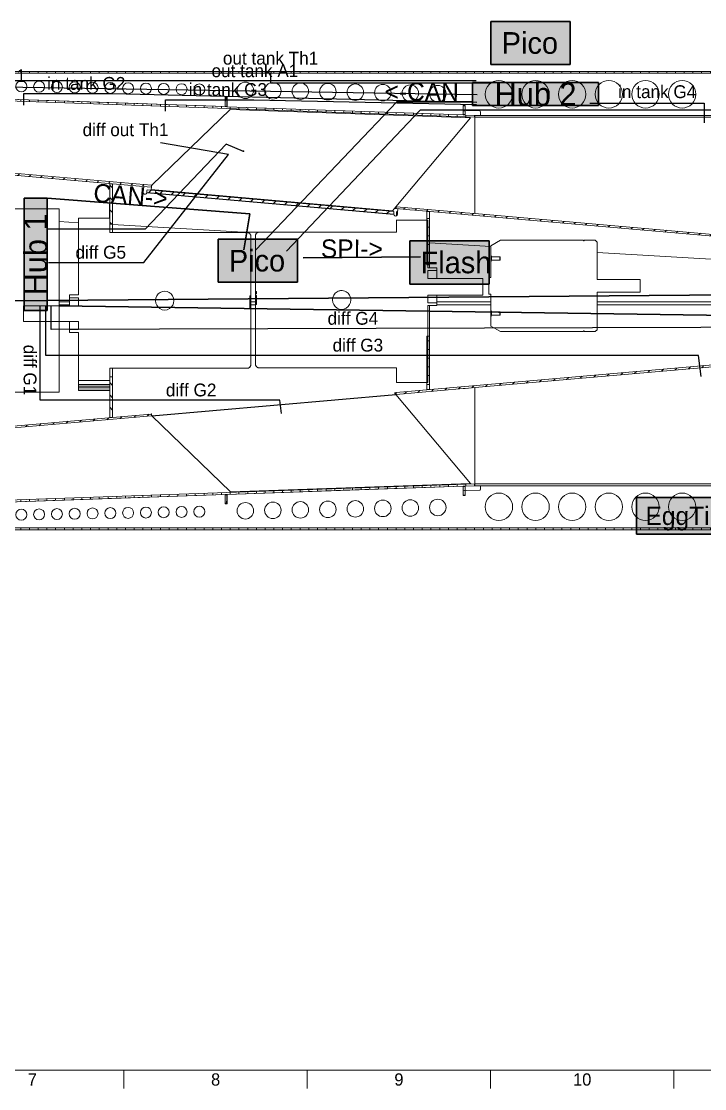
# Model space of a CAD drawing. Header units: millimetres. Extents: x 10 to 2348, y 8 to 1670.
# Drawn here: x 723 to 1096, y 8 to 590 of the extents above; entities that cross this region are included whole.
import ezdxf
from ezdxf.enums import TextEntityAlignment as Align

# ---------------------------------------------------------------- set-up
doc = ezdxf.new("R2010")
doc.units = ezdxf.units.MM
doc.layers.add('Border', color=7, linetype='Continuous')
doc.layers.add('Geometries', color=7, linetype='Continuous')
for name, color, linetype, lineweight in [('Computers', 94, 'Continuous', 30), ('Gauge pressure sensore line', 150, 'Continuous', 25), ('Hubs', 240, 'Continuous', 35), ('Miscellaneous sensors', 200, 'Continuous', 35), ('Thermistors', 40, 'Continuous', 25), ('wiring', 102, 'Continuous', 30)]:
    doc.layers.add(name, color=color, linetype=linetype, lineweight=lineweight)
doc.styles.add('Shapr80', font='txt', dxfattribs={"height": 3.3495})
pattern_1 = [(90, (1184.4795, 363.148), (-4.7625, 3e-16), [])]
pattern_2 = [(45, (1184.4795, 363.148), (-3.367596, 3.367596), [])]

msp = doc.modelspace()

# ---------------------------------------------------------------- hatches: boundary and pattern name
at = {"layer": 'Geometries', "linetype": 'Continuous', "lineweight": 15}
h = msp.add_hatch(dxfattribs=at)
h.set_pattern_fill('ANSI31', color=256, scale=1.5, angle=45, style=0)
h.set_pattern_definition(pattern_1)
h.paths.add_polyline_path([(1178.58, 312.43), (669.4, 312.43), (669.4, 313.43), (1178.58, 313.43)], flags=0)
h.paths.add_polyline_path([(1183.99, 312.43), (1179.4, 312.43), (1179.4, 313.43), (1183.99, 313.43)], flags=0)
h.paths.add_polyline_path([(663.99, 312.43), (663.99, 313.43), (668.58, 313.43), (668.58, 312.43)], flags=0)
h.paths.add_polyline_path([(663.99, 562.43), (1183.99, 562.43), (1183.99, 561.43), (663.99, 561.43)], flags=0)
h = msp.add_hatch(dxfattribs=at)
h.set_pattern_fill('ANSI31', color=256, scale=1.5, angle=45, style=0)
h.set_pattern_definition(pattern_1)
h.paths.add_polyline_path([(683.97, 326.43), (683.97, 327.43), (970.34, 337.43), (970.35, 337.43), (970.35, 336.43), (683.99, 326.43)], flags=0)
h.paths.add_polyline_path([(683.97, 547.43), (683.97, 548.43), (683.99, 548.43), (970.35, 538.43), (970.35, 537.43), (970.34, 537.43)], flags=0)
h = msp.add_hatch(dxfattribs=at)
h.set_pattern_fill('ANSI31', color=256, scale=1.5, angle=30, style=0)
h.set_pattern_definition([(75, (1184.4795, 363.148), (-4.60022, 1.232626), [])])
h.paths.add_polyline_path([(834.99, 548.13), (834.99, 543.33), (833.99, 543.33), (833.99, 548.13)], flags=0)
h.paths.add_polyline_path([(834.99, 331.53), (834.99, 326.73), (833.99, 326.73), (833.99, 331.53)], flags=0)
h = msp.add_hatch(dxfattribs=at)
h.set_pattern_fill('ANSI31', color=256, scale=1.5, angle=330, style=0)
h.set_pattern_definition([(15, (1184.4795, 363.148), (-1.232626, 4.60022), [])])
h.paths.add_polyline_path([(964.99, 543.63), (964.99, 538.83), (963.99, 538.83), (963.99, 543.63)], flags=0)
h.paths.add_polyline_path([(964.99, 336.03), (964.99, 331.23), (963.99, 331.23), (963.99, 336.03)], flags=0)
h = msp.add_hatch(dxfattribs=at)
h.set_pattern_fill('ANSI31', color=256, scale=1.5, style=0)
h.set_pattern_definition(pattern_2)
h.paths.add_polyline_path([(927.32, 387.23), (1149.66, 406.68), (1149.74, 405.68), (927.41, 386.23), (927.38, 386.48), (927.37, 386.6), (927.36, 386.73), (927.35, 386.85), (927.34, 386.98), (927.33, 387.1)], flags=0)
h.paths.add_polyline_path([(927.41, 488.63), (1149.74, 469.18), (1149.66, 468.19), (927.32, 487.64), (927.33, 487.76), (927.34, 487.89), (927.35, 488.01), (927.36, 488.14), (927.37, 488.26), (927.38, 488.39)], flags=0)
h.paths.add_polyline_path([(684.01, 364.94), (683.93, 365.93), (793.77, 375.54), (793.78, 375.42), (793.79, 375.29), (793.8, 375.17), (793.81, 375.04), (793.83, 374.92), (793.84, 374.8), (793.86, 374.55)], flags=0)
h.paths.add_polyline_path([(683.93, 508.93), (684.01, 509.93), (793.86, 500.32), (793.84, 500.07), (793.83, 499.94), (793.81, 499.82), (793.8, 499.7), (793.79, 499.57), (793.78, 499.45), (793.77, 499.32), (753.18, 502.87)], flags=0)
h = msp.add_hatch(dxfattribs=at)
h.set_pattern_fill('ANSI31', color=256, scale=1.5, angle=90, style=0)
h.set_pattern_definition([(135, (1184.4795, 363.148), (-3.367596, -3.367596), [])])
h.paths.add_polyline_path([(771.07, 373.69), (771.07, 395.74), (772.57, 395.74), (772.57, 373.69)], flags=0)
h.paths.add_polyline_path([(771.07, 479.13), (771.07, 501.18), (772.57, 501.18), (772.57, 479.13)], flags=0)
h = msp.add_hatch(dxfattribs=at)
h.set_pattern_fill('ANSI31', color=256, scale=1.5, style=0)
h.set_pattern_definition(pattern_2)
h.paths.add_polyline_path([(791.45, 497.82), (926.17, 486.03), (926.04, 484.54), (791.32, 496.32)], flags=0)
h = msp.add_hatch(dxfattribs=at)
h.set_pattern_fill('ANSI31', color=256, scale=1.5, angle=315, style=0)
h.set_pattern_definition([(0, (1184.4795, 363.148), (0, 4.7625), [])])
h.paths.add_polyline_path([(944.07, 388.84), (944.07, 418), (945.57, 418), (945.57, 388.84)], flags=0)
h.paths.add_polyline_path([(944.07, 456.86), (944.07, 486.03), (945.57, 486.03), (945.57, 456.86)], flags=0)
h = msp.add_hatch(dxfattribs=at)
h.set_pattern_fill('ANSI31', color=256, scale=0.75, angle=315, style=0)
h.set_pattern_definition([(0, (602.3094, 182.7995), (0, 2.38125), [])])
h.paths.add_polyline_path([(667.14, 164.44), (667.14, 164.94), (967.14, 164.94), (967.14, 164.44)], flags=0)
h.paths.add_polyline_path([(667.14, 274.94), (667.14, 275.44), (967.14, 275.44), (967.14, 274.94)], flags=0)
h = msp.add_hatch(dxfattribs=at)
h.set_pattern_fill('ANSI31', color=256, scale=0.75, angle=45, style=0)
h.set_pattern_definition([(90, (602.3094, 182.7995), (-2.38125, 1e-16), [])])
h.paths.add_polyline_path([(846.54, 160.79), (846.54, 164.34), (847.04, 164.34), (847.04, 160.79)], flags=0)
h.paths.add_polyline_path([(847.04, 279.09), (847.04, 275.54), (846.54, 275.54), (846.54, 279.09)], flags=0)

# ---------------------------------------------------------------- linework, layer by layer
at = {"layer": 'Border', "linetype": 'Continuous', "lineweight": 15}
for p, q in [((19.86, 17.55), (2337.86, 17.55)), ((778.86, 17.55), (778.86, 7.55)), ((878.86, 17.55), (878.86, 7.55)), ((978.86, 17.55), (978.86, 7.55)), ((1078.86, 17.55), (1078.86, 7.55))]:
    msp.add_line(p, q, dxfattribs=at)
at = {"layer": 'Gauge pressure sensore line'}
msp.add_line((373.71, 437.49), (737.23, 437.49), dxfattribs=at)
for points in [[(970.91, 557.23), (645.76, 557.23), (645.76, 564.77)], [(669.61, 548.18), (669.61, 554.5), (678.41, 554.53), (971.5, 549.77)], [(724.24, 543.99), (724.24, 550.32), (772.5, 550.32), (971.36, 545.62)], [(801.52, 540.67), (801.52, 546.99), (849.77, 546.99), (971.12, 544.42)], [(1033.1, 545.15), (1095.42, 545.15), (1095.42, 534.39)], [(737.69, 458.16), (789.61, 458.16), (835.84, 517.1), (798.7, 523.53)], [(864.82, 375.88), (863.83, 383.05), (733.15, 383.05), (733.15, 434.64)], [(1093.8, 396), (1092.27, 407.52), (736.21, 407.52), (736.21, 434.64)], [(1270.95, 400.81), (1270.95, 423.29), (739.22, 421.63), (739.17, 434.36)]]:
    msp.add_lwpolyline(points, dxfattribs=at)
at = {"layer": 'Geometries', "linetype": 'Continuous', "lineweight": 13}
for p, q in [((1183.99, 562.43), (663.99, 562.43)), ((675.99, 561.43), (1171.99, 561.43)), ((1171.99, 561.43), (675.99, 561.43)), ((970.34, 537.43), (683.97, 547.43)), ((685.99, 548.36), (759.99, 545.78)), ((833.99, 543.19), (685.99, 548.36)), ((833.99, 548.29), (833.99, 548.13)), ((834.99, 548.29), (833.99, 548.29)), ((833.99, 548.13), (833.99, 543.33)), ((833.99, 543.33), (833.99, 548.13)), ((834.99, 548.13), (833.99, 548.13)), ((835.09, 548.29), (834.99, 548.29)), ((834.99, 548.29), (834.99, 548.13)), ((834.99, 548.13), (834.99, 548.13)), ((834.99, 543.33), (834.99, 548.13)), ((835.09, 543.16), (835.09, 548.29)), ((759.99, 545.78), (833.99, 543.19)), ((793.97, 500.31), (836.82, 541.69)), ((834.99, 543.33), (833.99, 543.33)), ((833.99, 543.33), (833.99, 543.19)), ((834.99, 543.16), (833.99, 543.19)), ((834.99, 543.16), (834.99, 543.33)), ((834.99, 543.16), (899.54, 540.9)), ((963.99, 538.65), (835.09, 543.16)), ((967.87, 537.11), (836.82, 541.69)), ((963.99, 543.75), (963.99, 543.63)), ((964.99, 543.75), (963.99, 543.75)), ((963.99, 543.63), (963.99, 538.83)), ((964.99, 543.63), (963.99, 543.63)), ((963.99, 538.83), (963.99, 543.63)), ((965.09, 543.75), (964.99, 543.75)), ((964.99, 543.75), (964.99, 543.63)), ((964.99, 543.63), (964.99, 543.63)), ((964.99, 538.83), (964.99, 543.63)), ((965.09, 541.61), (965.09, 543.75)), ((899.54, 540.9), (963.99, 538.65)), ((967.87, 537.11), (927.2, 488.64)), ((963.99, 538.83), (963.99, 538.65)), ((964.99, 538.83), (963.99, 538.83)), ((964.99, 538.62), (963.99, 538.65)), ((964.99, 538.62), (964.99, 538.83)), ((970.35, 538.43), (964.99, 538.62)), ((972.86, 540.94), (965.58, 541.11)), ((970.34, 537.43), (970.34, 484.88)), ((970.35, 537.43), (970.34, 537.43)), ((970.35, 538.43), (970.35, 537.43)), ((970.35, 538.43), (973.35, 538.43)), ((970.35, 538.43), (970.35, 537.43)), ((970.35, 537.43), (970.35, 484.88)), ((1203.99, 537.43), (970.35, 537.43)), ((970.35, 484.88), (970.35, 537.43)), ((973.35, 538.43), (973.35, 540.44)), ((973.35, 538.43), (1171.99, 538.43)), ((1171.99, 538.43), (973.35, 538.43)), ((684.01, 509.93), (793.86, 500.32)), ((706.76, 506.93), (772.57, 501.18)), ((771.07, 501.18), (771.07, 490)), ((772.57, 501.18), (771.07, 501.18)), ((772.57, 501.18), (772.57, 501.18)), ((772.57, 501.18), (772.57, 501.18)), ((793.77, 499.32), (772.57, 501.18)), ((772.57, 501.18), (772.57, 490)), ((772.57, 501.18), (772.57, 501.18)), ((789.33, 496.5), (789.61, 499.68)), ((926.03, 484.44), (791.31, 496.22)), ((791.32, 496.32), (791.41, 497.37)), ((926.04, 484.54), (791.32, 496.32)), ((791.41, 497.37), (791.45, 497.82)), ((926.17, 486.03), (791.45, 497.82)), ((793.77, 499.32), (793.86, 500.32)), ((793.77, 499.32), (793.86, 500.31)), ((793.77, 499.32), (793.77, 499.32)), ((793.77, 499.32), (793.88, 499.31)), ((793.77, 497.96), (793.88, 499.31)), ((793.77, 497.96), (925.36, 486.45)), ((793.86, 500.32), (793.86, 500.31)), ((793.86, 500.31), (793.97, 500.3)), ((793.88, 499.31), (793.97, 500.3)), ((793.97, 500.3), (793.97, 500.31)), ((770.97, 490), (770.97, 482.43)), ((771.07, 490), (770.97, 490)), ((771.07, 490), (771.07, 482.43)), ((772.57, 490), (772.57, 479.13)), ((743.49, 487.43), (585.13, 487.43)), ((743.49, 480.5), (743.49, 487.43)), ((926.42, 487.71), (925.36, 486.45)), ((926.04, 484.54), (926.17, 486.03)), ((927.2, 488.64), (926.42, 487.71)), ((927.26, 487.64), (926.42, 487.71)), ((927.2, 488.64), (927.35, 488.63)), ((927.35, 488.63), (927.26, 487.64)), ((927.26, 487.64), (927.32, 487.63)), ((927.32, 487.64), (927.4, 488.63)), ((927.32, 487.64), (934.8, 486.98)), ((927.32, 487.64), (927.32, 487.63)), ((927.4, 488.63), (927.35, 488.63)), ((927.4, 488.63), (927.41, 488.63)), ((927.41, 488.63), (963.99, 485.43)), ((927.59, 486.08), (927.59, 485.4)), ((928.12, 485.4), (927.59, 485.4)), ((927.59, 485.4), (927.59, 484.46)), ((928.04, 484.46), (927.59, 484.46)), ((927.59, 484.46), (927.59, 483.62)), ((928.04, 484.46), (928.03, 484.36)), ((928.12, 485.4), (928.04, 484.46)), ((928.31, 487.55), (928.12, 485.4)), ((934.8, 486.98), (937.52, 486.75)), ((1149.66, 468.19), (937.52, 486.75)), ((945.57, 486.03), (944.07, 486.03)), ((944.07, 486.03), (944.07, 481.25)), ((945.57, 486.03), (945.57, 477.45)), ((963.99, 485.43), (964.99, 485.35)), ((964.99, 485.35), (970.34, 484.88)), ((970.35, 484.88), (970.34, 484.88)), ((1149.74, 469.18), (970.35, 484.88)), ((754.09, 479.89), (743.49, 480.5)), ((743.49, 436.68), (743.49, 480.5)), ((754.09, 482.43), (754.09, 479.89)), ((754.09, 482.43), (770.97, 482.43)), ((754.09, 479.89), (754.09, 440.49)), ((770.97, 482.43), (771.07, 482.43)), ((771.07, 482.43), (771.09, 482.43)), ((771.07, 482.43), (771.07, 479.13)), ((772.57, 479.13), (771.07, 479.13)), ((771.09, 482.43), (771.09, 479.13)), ((771.09, 479.13), (771.09, 474.48)), ((772.57, 479.13), (772.57, 479.12)), ((772.57, 478.83), (772.57, 479.12)), ((843.97, 474.72), (772.57, 478.83)), ((772.57, 478.83), (772.57, 474.48)), ((927.59, 481.44), (927.59, 481.25)), ((927.59, 474.74), (927.59, 481.25)), ((927.59, 481.25), (944.59, 481.25)), ((944.07, 481.25), (944.07, 456.86)), ((944.59, 456.86), (944.59, 481.25)), ((945.57, 477.45), (945.57, 456.86)), ((772.57, 474.48), (771.09, 474.48)), ((846.09, 474.48), (772.57, 474.48)), ((852.13, 474.72), (843.97, 474.72)), ((848.09, 447.43), (848.09, 472.47)), ((850.59, 472.74), (850.59, 472.77)), ((850.59, 472.74), (850.59, 451.33)), ((852.13, 474.72), (852.13, 474.72)), ((852.59, 474.77), (852.59, 474.74)), ((927.59, 474.74), (852.59, 474.74)), ((978.99, 466.94), (945.57, 468.86)), ((984.19, 470.35), (978.99, 467.34)), ((978.99, 466.94), (978.99, 467.34)), ((978.99, 462.1), (978.99, 466.94)), ((1029.59, 470.35), (984.19, 470.35)), ((1029.59, 470.35), (1029.59, 469.95)), ((1029.99, 469.95), (1029.59, 469.95)), ((1035.99, 470.35), (1029.99, 470.35)), ((1029.99, 469.95), (1029.99, 470.35)), ((1036.99, 469.34), (1035.99, 470.35)), ((1036.99, 469.34), (1036.99, 463.6)), ((978.99, 458.76), (978.99, 462.1)), ((979.39, 461.34), (979.39, 459.52)), ((979.39, 461.34), (983.99, 461.34)), ((983.99, 459.52), (983.99, 461.34)), ((1139.74, 457.68), (1036.99, 463.6)), ((1036.99, 463.6), (1036.99, 448.86)), ((945.57, 456.86), (944.07, 456.86)), ((944.59, 455.28), (944.59, 456.86)), ((945.57, 455.28), (944.59, 455.28)), ((945.57, 456.86), (945.57, 455.28)), ((949.59, 455.28), (945.57, 455.28)), ((949.59, 453.75), (949.59, 455.28)), ((978.99, 449.99), (978.99, 458.76)), ((979.39, 459.52), (983.99, 459.52)), ((850.59, 451.33), (850.59, 447.43)), ((949.59, 453.75), (944.59, 453.75)), ((944.59, 449.54), (944.59, 453.75)), ((949.59, 449.54), (944.59, 449.54)), ((949.59, 453.75), (949.59, 449.54)), ((963.99, 449.54), (949.59, 449.54)), ((970.34, 449.54), (963.99, 449.54)), ((974.59, 449.54), (970.34, 449.54)), ((974.59, 440.43), (974.59, 449.54)), ((978.99, 449.99), (977.99, 449.99)), ((977.99, 440.88), (977.99, 449.99)), ((1036.99, 448.86), (1060.49, 448.86)), ((1060.49, 448.86), (1060.49, 442)), ((848.09, 447.43), (850.59, 447.43)), ((848.09, 439.94), (848.09, 447.43)), ((850.59, 447.43), (850.59, 442.37)), ((749.09, 436.68), (743.49, 436.68)), ((743.49, 435.18), (743.49, 436.68)), ((749.09, 440.49), (749.09, 438.94)), ((749.09, 440.49), (754.09, 440.49)), ((749.09, 436.68), (749.09, 438.94)), ((754.09, 438.94), (749.09, 438.94)), ((749.09, 435.18), (749.09, 436.68)), ((754.09, 438.94), (754.09, 434.64)), ((848.09, 439.94), (847.59, 439.94)), ((847.59, 439.94), (847.59, 438.31)), ((848.09, 439.66), (847.59, 439.66)), ((847.59, 438.31), (847.59, 438.2)), ((847.59, 438.2), (847.59, 433.13)), ((848.09, 439.66), (848.09, 439.94)), ((848.09, 436.78), (848.09, 439.66)), ((848.09, 436.68), (848.09, 436.78)), ((850.59, 436.78), (848.09, 436.78)), ((850.59, 436.68), (848.09, 436.68)), ((848.09, 436.07), (848.09, 436.68)), ((850.59, 442.37), (850.59, 441.11)), ((851.09, 442.37), (850.59, 442.37)), ((850.59, 441.11), (851.09, 441.11)), ((850.59, 441.11), (850.59, 440.11)), ((851.09, 440.11), (850.59, 440.11)), ((850.59, 440.11), (850.59, 439.2)), ((850.59, 439.2), (850.59, 436.78)), ((850.59, 439.2), (851.09, 439.2)), ((850.59, 436.78), (850.59, 436.68)), ((850.59, 436.68), (850.59, 435.62)), ((851.09, 441.11), (851.09, 442.37)), ((851.09, 436.93), (851.09, 440.11)), ((851.09, 436.78), (851.09, 436.93)), ((851.09, 435.22), (851.09, 436.78)), ((944.59, 440.43), (949.59, 440.43)), ((944.59, 436.22), (944.59, 440.43)), ((949.59, 440.43), (949.59, 436.68)), ((949.59, 440.43), (963.99, 440.43)), ((949.59, 436.68), (949.59, 436.22)), ((978.99, 436.68), (949.59, 436.68)), ((964.99, 440.43), (963.99, 440.43)), ((964.99, 440.43), (970.34, 440.43)), ((970.35, 440.43), (970.34, 440.43)), ((970.35, 440.43), (974.59, 440.43)), ((977.99, 440.88), (978.99, 440.88)), ((978.99, 436.68), (978.99, 440.88)), ((978.99, 435.18), (978.99, 436.68)), ((1036.99, 442), (1036.99, 436.68)), ((1036.99, 442), (1060.49, 442)), ((1036.99, 436.68), (1036.99, 435.18)), ((1139.74, 436.68), (1036.99, 436.68)), ((743.49, 434.64), (724.09, 434.64)), ((724.09, 434.64), (724.09, 425.94)), ((749.09, 435.18), (743.49, 435.18)), ((743.49, 434.64), (743.49, 435.18)), ((743.49, 425.94), (743.49, 434.64)), ((743.49, 434.64), (749.09, 434.64)), ((749.09, 434.64), (749.09, 435.18)), ((749.09, 434.64), (754.09, 434.64)), ((848.09, 436.07), (847.59, 436.07)), ((847.59, 433.13), (848.09, 433.13)), ((848.09, 435.18), (848.09, 436.07)), ((848.09, 433.13), (848.09, 435.18)), ((850.59, 435.18), (848.09, 435.18)), ((848.09, 426.92), (848.09, 433.13)), ((850.59, 435.62), (851.09, 435.62)), ((850.59, 435.62), (850.59, 435.22)), ((850.59, 435.22), (850.59, 433.2)), ((850.59, 435.22), (851.09, 435.22)), ((850.59, 433.2), (850.59, 402.76)), ((944.59, 436.22), (949.59, 436.22)), ((944.59, 418), (944.59, 434.69)), ((945.57, 434.69), (944.59, 434.69)), ((945.57, 434.69), (945.57, 418)), ((949.59, 434.69), (945.57, 434.69)), ((949.59, 435.18), (949.59, 436.22)), ((949.59, 434.69), (949.59, 435.18)), ((978.99, 435.18), (949.59, 435.18)), ((978.99, 432.1), (978.99, 435.18)), ((978.99, 428.76), (978.99, 432.1)), ((979.39, 431.34), (983.99, 431.34)), ((979.39, 431.34), (979.39, 429.52)), ((983.99, 429.52), (983.99, 431.34)), ((1139.74, 435.18), (1036.99, 435.18)), ((1036.99, 435.18), (1036.99, 421.52)), ((724.09, 425.94), (743.49, 425.94)), ((743.49, 425.94), (749.09, 425.94)), ((743.49, 387.43), (743.49, 425.94)), ((749.09, 421.63), (749.09, 425.94)), ((749.09, 425.94), (754.09, 425.94)), ((754.09, 425.94), (754.09, 421.63)), ((848.09, 423.94), (848.09, 426.92)), ((978.99, 423.53), (978.99, 428.76)), ((979.39, 429.52), (983.99, 429.52)), ((749.09, 421.63), (749.09, 420.08)), ((749.09, 421.63), (754.09, 421.63)), ((749.09, 420.08), (754.09, 420.08)), ((754.09, 420.08), (754.09, 393.91)), ((848.09, 402.51), (848.09, 423.94)), ((978.99, 423.53), (984.19, 420.52)), ((984.19, 420.52), (1029.59, 420.52)), ((1029.59, 420.92), (1029.59, 420.52)), ((1029.59, 420.92), (1029.99, 420.92)), ((1029.99, 420.52), (1029.99, 420.92)), ((1029.99, 420.52), (1035.99, 420.52)), ((1035.99, 420.52), (1036.99, 421.52)), ((944.07, 418), (944.07, 392.74)), ((944.07, 418), (945.57, 418)), ((944.59, 392.74), (944.59, 418)), ((945.57, 418), (945.57, 388.84)), ((848.09, 402.4), (848.09, 402.51)), ((848.09, 402.51), (848.09, 402.5)), ((927.32, 387.23), (1149.66, 406.68)), ((970.35, 389.99), (1149.74, 405.68)), ((771.09, 400.51), (846.09, 400.51)), ((771.09, 400.51), (771.09, 395.74)), ((771.09, 400.5), (772.57, 400.5)), ((772.57, 400.5), (772.57, 395.74)), ((772.57, 400.5), (846.09, 400.5)), ((846.09, 400.5), (846.09, 400.51)), ((852.59, 400.75), (927.59, 400.75)), ((927.59, 392.74), (927.59, 400.75)), ((754.09, 391.72), (754.09, 393.91)), ((771.09, 393.91), (754.09, 393.91)), ((754.09, 390.81), (754.09, 391.72)), ((754.09, 391.72), (771.07, 391.72)), ((754.09, 389.87), (754.09, 390.81)), ((754.09, 390.81), (771.07, 390.81)), ((771.07, 395.74), (772.57, 395.74)), ((771.07, 395.74), (771.07, 393.91)), ((771.07, 393.91), (771.07, 391.72)), ((771.07, 391.72), (771.07, 390.81)), ((771.07, 390.81), (771.07, 389.87)), ((771.09, 395.74), (771.09, 393.91)), ((772.57, 395.74), (772.57, 373.69)), ((944.07, 392.74), (927.59, 392.74)), ((944.59, 392.74), (944.07, 392.74)), ((944.07, 392.74), (944.07, 388.84)), ((683.93, 387.43), (743.49, 387.43)), ((754.09, 389.87), (771.07, 389.87)), ((754.09, 388.53), (754.09, 389.87)), ((754.09, 388.29), (754.09, 388.53)), ((754.09, 388.53), (771.07, 388.53)), ((754.09, 388.29), (771.07, 388.29)), ((771.07, 389.87), (771.07, 388.53)), ((771.07, 388.53), (771.07, 388.29)), ((771.07, 388.29), (771.07, 373.69)), ((927.26, 387.23), (926.42, 387.15)), ((926.42, 387.15), (927.2, 386.22)), ((927.35, 386.23), (927.2, 386.22)), ((927.2, 386.22), (967.93, 337.68)), ((927.26, 387.23), (927.35, 386.23)), ((927.26, 387.23), (927.32, 387.23)), ((927.4, 386.24), (927.32, 387.23)), ((927.32, 387.23), (927.32, 387.23)), ((927.4, 386.24), (927.35, 386.23)), ((927.41, 386.23), (927.4, 386.24)), ((963.99, 389.43), (927.41, 386.23)), ((944.07, 388.84), (945.57, 388.84)), ((964.99, 389.52), (963.99, 389.43)), ((970.34, 389.99), (964.99, 389.52)), ((970.34, 389.99), (970.34, 337.43)), ((970.34, 389.99), (970.35, 389.99)), ((970.35, 389.99), (970.35, 337.43)), ((970.35, 337.43), (970.35, 389.99)), ((683.93, 365.93), (772.57, 373.69)), ((684.01, 364.94), (793.86, 374.55)), ((771.07, 373.69), (772.57, 373.69)), ((793.77, 375.54), (772.57, 373.69)), ((772.57, 373.69), (772.57, 373.69)), ((772.57, 373.69), (772.57, 373.69)), ((772.57, 373.69), (772.57, 373.69)), ((793.77, 375.55), (793.88, 375.56)), ((793.77, 375.55), (793.77, 375.54)), ((793.86, 374.55), (793.77, 375.55)), ((793.86, 374.55), (793.77, 375.54)), ((793.97, 374.56), (793.86, 374.55)), ((793.86, 374.55), (793.86, 374.55)), ((793.97, 374.56), (793.88, 375.56)), ((836.89, 333.11), (793.97, 374.56)), ((793.97, 374.56), (793.97, 374.56)), ((836.89, 333.11), (967.93, 337.68)), ((967.93, 337.68), (968.07, 337.51)), ((683.97, 327.43), (970.34, 337.43)), ((834.99, 331.71), (899.54, 333.96)), ((835.09, 331.71), (963.99, 336.21)), ((837.07, 332.94), (836.89, 333.11)), ((841.56, 333.09), (837.07, 332.94)), ((844.44, 333.19), (841.56, 333.09)), ((857.54, 333.65), (844.44, 333.19)), ((860.43, 333.75), (857.54, 333.65)), ((873.52, 334.21), (860.43, 333.75)), ((876.43, 334.31), (873.52, 334.21)), ((889.51, 334.77), (876.43, 334.31)), ((892.43, 334.87), (889.51, 334.77)), ((905.49, 335.33), (892.43, 334.87)), ((899.54, 333.96), (963.99, 336.21)), ((908.42, 335.43), (905.49, 335.33)), ((921.48, 335.89), (908.42, 335.43)), ((924.42, 335.99), (921.48, 335.89)), ((937.46, 336.44), (924.42, 335.99)), ((940.41, 336.55), (937.46, 336.44)), ((953.45, 337), (940.41, 336.55)), ((956.41, 337.11), (953.45, 337)), ((968.07, 337.51), (956.41, 337.11)), ((963.99, 336.21), (964.99, 336.24)), ((963.99, 336.21), (963.99, 336.03)), ((963.99, 336.03), (964.99, 336.03)), ((963.99, 336.03), (963.99, 331.23)), ((963.99, 331.23), (963.99, 336.03)), ((964.99, 336.24), (970.35, 336.43)), ((964.99, 336.03), (964.99, 336.24)), ((964.99, 331.23), (964.99, 336.03)), ((965.09, 331.11), (965.09, 333.26)), ((965.58, 333.76), (972.86, 333.92)), ((970.34, 337.43), (970.35, 337.43)), ((970.35, 337.43), (970.35, 336.43)), ((970.35, 337.43), (970.35, 336.43)), ((970.35, 337.43), (1203.99, 337.43)), ((970.35, 336.43), (973.35, 336.43)), ((973.35, 334.42), (973.35, 336.43)), ((973.35, 336.43), (1171.99, 336.43)), ((973.35, 336.43), (1171.99, 336.43)), ((685.99, 326.5), (833.99, 331.67)), ((685.99, 326.5), (759.99, 329.09)), ((759.99, 329.09), (833.99, 331.67)), ((833.99, 331.67), (834.99, 331.71)), ((833.99, 331.67), (833.99, 331.53)), ((833.99, 326.73), (833.99, 331.53)), ((833.99, 331.53), (833.99, 326.73)), ((833.99, 331.53), (834.99, 331.53)), ((833.99, 326.73), (834.99, 326.73)), ((833.99, 326.73), (833.99, 326.57)), ((833.99, 326.57), (834.99, 326.57)), ((834.99, 331.53), (834.99, 331.71)), ((834.99, 326.73), (834.99, 331.53)), ((834.99, 326.73), (834.99, 326.57)), ((834.99, 326.73), (834.99, 326.73)), ((834.99, 326.57), (835.09, 326.57)), ((835.09, 326.57), (835.09, 331.71)), ((963.99, 331.23), (963.99, 331.11)), ((963.99, 331.23), (964.99, 331.23)), ((963.99, 331.11), (964.99, 331.11)), ((964.99, 331.23), (964.99, 331.11)), ((964.99, 331.23), (964.99, 331.23)), ((964.99, 331.11), (965.09, 331.11)), ((669.4, 312.43), (1178.58, 312.43)), ((1171.99, 313.43), (675.99, 313.43)), ((1171.99, 313.43), (675.99, 313.43))]:
    msp.add_line(p, q, dxfattribs=at)
at = {"layer": 'Geometries'}
msp.add_line((793.97, 374.56), (927.2, 386.22), dxfattribs=at)
at = {"layer": 'Geometries', "linetype": 'Continuous', "lineweight": 13, "flags": 128}
for points in [[(791.41, 497.37), (791.41, 497.29), (791.4, 497.18), (791.39, 497.07), (791.38, 496.95), (791.36, 496.83), (791.35, 496.71), (791.34, 496.57), (791.33, 496.49), (791.32, 496.4), (791.32, 496.31), (791.31, 496.22)], [(791.32, 496.31), (791.32, 496.3), (791.32, 496.28), (791.31, 496.25), (791.31, 496.22)], [(791.32, 496.32), (791.32, 496.32), (791.32, 496.31)], [(926.13, 485.58), (926.12, 485.5), (926.11, 485.4), (926.1, 485.28), (926.09, 485.17), (926.08, 485.05), (926.07, 484.92), (926.06, 484.79), (926.05, 484.7), (926.05, 484.62), (926.04, 484.53), (926.03, 484.44)], [(926.04, 484.54), (926.03, 484.53), (926.03, 484.53)], [(926.03, 484.53), (926.03, 484.52), (926.03, 484.49), (926.03, 484.46), (926.03, 484.44)], [(848.09, 472.47), (848.09, 472.61), (848.07, 472.74), (848.05, 472.88), (848.02, 473.01), (847.99, 473.12), (847.95, 473.22), (847.9, 473.33), (847.85, 473.43), (847.79, 473.53), (847.73, 473.63), (847.66, 473.72), (847.59, 473.8), (847.52, 473.89), (847.43, 473.97), (847.34, 474.04), (847.25, 474.11), (847.16, 474.17), (847.07, 474.23), (846.97, 474.28), (846.86, 474.33), (846.76, 474.37), (846.65, 474.41), (846.55, 474.43), (846.44, 474.45), (846.34, 474.47), (846.24, 474.48), (846.09, 474.48)], [(852.25, 474.72), (852.21, 474.71), (852.1, 474.68), (851.99, 474.65), (851.88, 474.62), (851.78, 474.57), (851.69, 474.53), (851.59, 474.48), (851.5, 474.42), (851.42, 474.36), (851.33, 474.3), (851.25, 474.22), (851.17, 474.15), (851.09, 474.06), (851.02, 473.97), (850.95, 473.88), (850.89, 473.79), (850.83, 473.69), (850.78, 473.59), (850.74, 473.49), (850.7, 473.38), (850.66, 473.27), (850.63, 473.14), (850.61, 473.01), (850.6, 472.88), (850.59, 472.74)], [(852.59, 474.74), (852.43, 474.74), (852.32, 474.73), (852.25, 474.72)], [(979.39, 461.34), (979.32, 461.5), (979.25, 461.66), (979.17, 461.81), (979.08, 461.96), (978.99, 462.1)], [(983.99, 459.52), (984.03, 459.67), (984.05, 459.83), (984.08, 459.98), (984.09, 460.14), (984.1, 460.3), (984.11, 460.45), (984.1, 460.6), (984.09, 460.75), (984.08, 460.9), (984.05, 461.05), (984.02, 461.19), (983.99, 461.34)], [(978.99, 458.76), (979.1, 458.95), (979.21, 459.13), (979.27, 459.26), (979.33, 459.39), (979.39, 459.52)], [(979.39, 431.34), (979.32, 431.5), (979.25, 431.66), (979.17, 431.81), (979.08, 431.96), (978.99, 432.1)], [(983.99, 429.52), (984.03, 429.67), (984.05, 429.83), (984.08, 429.98), (984.09, 430.14), (984.1, 430.3), (984.11, 430.45), (984.1, 430.6), (984.09, 430.75), (984.08, 430.9), (984.05, 431.05), (984.02, 431.19), (983.99, 431.34)], [(978.99, 428.76), (979.1, 428.95), (979.21, 429.13), (979.27, 429.26), (979.33, 429.39), (979.39, 429.52)], [(846.09, 400.51), (846.23, 400.51), (846.36, 400.53), (846.49, 400.55), (846.63, 400.58), (846.76, 400.62), (846.88, 400.67), (847, 400.73), (847.12, 400.79), (847.23, 400.87), (847.34, 400.95), (847.44, 401.04), (847.54, 401.13), (847.63, 401.23), (847.71, 401.34), (847.79, 401.45), (847.86, 401.57), (847.91, 401.69), (847.97, 401.81), (848.01, 401.94), (848.04, 402.07)], [(848.04, 402.07), (848.04, 402.07), (848.07, 402.2), (848.09, 402.36), (848.09, 402.4)], [(850.59, 402.76), (850.6, 402.6), (850.61, 402.45), (850.64, 402.3), (850.68, 402.15), (850.73, 402.02), (850.78, 401.9), (850.85, 401.78), (850.92, 401.66), (850.99, 401.55), (851.08, 401.45), (851.17, 401.35), (851.27, 401.25), (851.37, 401.17), (851.48, 401.09), (851.6, 401.02), (851.72, 400.95), (851.84, 400.9), (851.97, 400.85), (852.1, 400.81), (852.22, 400.79), (852.34, 400.77), (852.47, 400.75), (852.59, 400.75)], [(844.55, 333.17), (844.55, 333.17), (844.54, 333.16), (844.52, 333.15), (844.49, 333.15), (844.45, 333.14), (844.39, 333.13), (844.33, 333.13), (844.26, 333.12), (844.18, 333.11), (844.09, 333.1), (844, 333.1), (843.89, 333.09), (843.78, 333.08), (843.67, 333.08), (843.55, 333.07), (843.42, 333.07), (843.3, 333.06), (843.17, 333.06), (843.04, 333.05), (842.91, 333.05), (842.78, 333.04), (842.65, 333.04), (842.52, 333.04), (842.4, 333.03), (842.28, 333.03), (842.17, 333.03), (842.06, 333.03), (841.96, 333.03), (841.87, 333.03), (841.78, 333.03), (841.71, 333.03), (841.64, 333.03), (841.58, 333.04), (841.53, 333.04), (841.5, 333.04), (841.47, 333.05), (841.45, 333.05), (841.45, 333.06)], [(841.45, 333.06), (841.45, 333.06), (841.45, 333.07), (841.47, 333.08), (841.5, 333.08), (841.54, 333.09), (841.55, 333.09)], [(844.44, 333.19), (844.47, 333.19), (844.51, 333.19), (844.53, 333.18), (844.54, 333.17), (844.55, 333.17)], [(860.54, 333.73), (860.54, 333.73), (860.53, 333.72), (860.51, 333.71), (860.48, 333.71), (860.44, 333.7), (860.38, 333.69), (860.32, 333.68), (860.25, 333.68), (860.17, 333.67), (860.08, 333.66), (859.99, 333.66), (859.88, 333.65), (859.77, 333.64), (859.66, 333.64), (859.54, 333.63), (859.41, 333.62), (859.29, 333.62), (859.16, 333.61), (859.03, 333.61), (858.9, 333.6), (858.77, 333.6), (858.64, 333.6), (858.51, 333.59), (858.39, 333.59), (858.27, 333.59), (858.16, 333.59), (858.05, 333.59), (857.95, 333.59), (857.86, 333.59), (857.77, 333.59), (857.7, 333.59), (857.63, 333.59), (857.57, 333.6), (857.52, 333.6), (857.49, 333.6), (857.46, 333.61), (857.44, 333.61), (857.44, 333.62)], [(857.44, 333.62), (857.44, 333.62), (857.44, 333.63), (857.46, 333.63), (857.49, 333.64), (857.53, 333.65), (857.54, 333.65)], [(860.43, 333.75), (860.46, 333.75), (860.5, 333.74), (860.52, 333.74), (860.53, 333.73), (860.54, 333.73)], [(876.53, 334.29), (876.53, 334.29), (876.52, 334.28), (876.5, 334.27), (876.47, 334.26), (876.43, 334.26), (876.37, 334.25), (876.31, 334.24), (876.24, 334.24), (876.16, 334.23), (876.07, 334.22), (875.98, 334.22), (875.87, 334.21), (875.76, 334.2), (875.65, 334.2), (875.53, 334.19), (875.4, 334.18), (875.28, 334.18), (875.15, 334.17), (875.02, 334.17), (874.89, 334.16), (874.76, 334.16), (874.63, 334.16), (874.5, 334.15), (874.38, 334.15), (874.26, 334.15), (874.15, 334.15), (874.04, 334.15), (873.94, 334.15), (873.85, 334.15), (873.76, 334.15), (873.69, 334.15), (873.62, 334.15), (873.56, 334.15), (873.51, 334.16), (873.48, 334.16), (873.45, 334.17), (873.43, 334.17), (873.43, 334.18)], [(873.43, 334.18), (873.43, 334.18), (873.43, 334.19), (873.45, 334.19), (873.48, 334.2), (873.52, 334.21), (873.52, 334.21)], [(876.43, 334.31), (876.45, 334.31), (876.49, 334.3), (876.51, 334.3), (876.52, 334.29), (876.53, 334.29)], [(892.52, 334.85), (892.52, 334.84), (892.51, 334.84), (892.49, 334.83), (892.46, 334.82), (892.42, 334.82), (892.36, 334.81), (892.3, 334.8), (892.23, 334.79), (892.15, 334.79), (892.06, 334.78), (891.97, 334.77), (891.86, 334.77), (891.75, 334.76), (891.64, 334.75), (891.52, 334.75), (891.39, 334.74), (891.27, 334.74), (891.14, 334.73), (891.01, 334.73), (890.88, 334.72), (890.75, 334.72), (890.62, 334.71), (890.49, 334.71), (890.37, 334.71), (890.25, 334.71), (890.14, 334.71), (890.03, 334.7), (889.93, 334.7), (889.84, 334.7), (889.75, 334.71), (889.68, 334.71), (889.61, 334.71), (889.55, 334.71), (889.5, 334.72), (889.47, 334.72), (889.44, 334.73), (889.42, 334.73), (889.42, 334.74)], [(889.42, 334.74), (889.42, 334.74), (889.42, 334.75), (889.44, 334.75), (889.47, 334.76), (889.51, 334.77), (889.51, 334.77)], [(892.43, 334.87), (892.44, 334.87), (892.48, 334.86), (892.5, 334.86), (892.51, 334.85), (892.52, 334.85)], [(908.51, 335.41), (908.51, 335.4), (908.5, 335.4), (908.48, 335.39), (908.45, 335.38), (908.41, 335.38), (908.35, 335.37), (908.29, 335.36), (908.22, 335.35), (908.14, 335.35), (908.05, 335.34), (907.96, 335.33), (907.85, 335.33), (907.74, 335.32), (907.63, 335.31), (907.51, 335.31), (907.39, 335.3), (907.26, 335.3), (907.13, 335.29), (907, 335.29), (906.87, 335.28), (906.74, 335.28), (906.61, 335.27), (906.48, 335.27), (906.36, 335.27), (906.24, 335.27), (906.13, 335.26), (906.02, 335.26), (905.92, 335.26), (905.83, 335.26), (905.74, 335.26), (905.67, 335.27), (905.6, 335.27), (905.54, 335.27), (905.49, 335.28), (905.46, 335.28), (905.43, 335.29), (905.41, 335.29), (905.41, 335.3)], [(905.41, 335.3), (905.41, 335.3), (905.42, 335.3), (905.43, 335.31), (905.46, 335.32), (905.49, 335.33)], [(908.42, 335.43), (908.43, 335.43), (908.47, 335.42), (908.49, 335.42), (908.5, 335.41), (908.51, 335.41)], [(924.5, 335.96), (924.5, 335.96), (924.49, 335.96), (924.47, 335.95), (924.44, 335.94), (924.4, 335.93), (924.34, 335.93), (924.28, 335.92), (924.21, 335.91), (924.13, 335.91), (924.04, 335.9), (923.95, 335.89), (923.84, 335.88), (923.73, 335.88), (923.62, 335.87), (923.5, 335.87), (923.38, 335.86), (923.25, 335.85), (923.12, 335.85), (922.99, 335.84), (922.86, 335.84), (922.73, 335.84), (922.6, 335.83), (922.47, 335.83), (922.35, 335.83), (922.23, 335.82), (922.12, 335.82), (922.01, 335.82), (921.91, 335.82), (921.82, 335.82), (921.73, 335.82), (921.66, 335.83), (921.59, 335.83), (921.53, 335.83), (921.48, 335.83), (921.45, 335.84), (921.42, 335.84), (921.4, 335.85), (921.4, 335.86)], [(921.4, 335.86), (921.4, 335.86), (921.41, 335.86), (921.42, 335.87), (921.45, 335.88), (921.48, 335.89)], [(924.42, 335.99), (924.42, 335.99), (924.46, 335.98), (924.48, 335.98), (924.49, 335.97), (924.5, 335.96)], [(940.49, 336.52), (940.49, 336.52), (940.48, 336.51), (940.46, 336.51), (940.43, 336.5), (940.39, 336.49), (940.34, 336.49), (940.27, 336.48), (940.2, 336.47), (940.12, 336.46), (940.03, 336.46), (939.94, 336.45), (939.83, 336.44), (939.72, 336.44), (939.61, 336.43), (939.49, 336.42), (939.37, 336.42), (939.24, 336.41), (939.11, 336.41), (938.98, 336.4), (938.85, 336.4), (938.72, 336.39), (938.59, 336.39), (938.46, 336.39), (938.34, 336.39), (938.22, 336.38), (938.11, 336.38), (938, 336.38), (937.9, 336.38), (937.81, 336.38), (937.72, 336.38), (937.65, 336.38), (937.58, 336.39), (937.52, 336.39), (937.47, 336.39), (937.44, 336.4), (937.41, 336.4), (937.39, 336.41), (937.39, 336.42)], [(937.39, 336.42), (937.39, 336.42), (937.4, 336.42), (937.41, 336.43), (937.44, 336.44), (937.46, 336.44)], [(940.41, 336.55), (940.45, 336.54), (940.47, 336.53), (940.48, 336.53), (940.49, 336.52)], [(956.48, 337.08), (956.48, 337.08), (956.47, 337.07), (956.45, 337.07), (956.42, 337.06), (956.38, 337.05), (956.33, 337.04), (956.26, 337.04), (956.19, 337.03), (956.11, 337.02), (956.02, 337.02), (955.93, 337.01), (955.82, 337), (955.72, 337), (955.6, 336.99), (955.48, 336.98), (955.36, 336.98), (955.23, 336.97), (955.1, 336.97), (954.97, 336.96), (954.84, 336.96), (954.71, 336.95), (954.58, 336.95), (954.46, 336.95), (954.33, 336.94), (954.21, 336.94), (954.1, 336.94), (953.99, 336.94), (953.89, 336.94), (953.8, 336.94), (953.71, 336.94), (953.64, 336.94), (953.57, 336.95), (953.51, 336.95), (953.46, 336.95), (953.43, 336.96), (953.4, 336.96), (953.38, 336.97), (953.38, 336.97)], [(953.38, 336.97), (953.38, 336.97), (953.39, 336.98), (953.4, 336.99), (953.43, 337), (953.45, 337)], [(956.41, 337.11), (956.44, 337.1), (956.46, 337.09), (956.47, 337.09), (956.48, 337.08)]]:
    msp.add_lwpolyline(points, dxfattribs=at)
at = {"layer": 'Geometries', "linetype": 'Continuous', "lineweight": 13}
for centre, radius in [((722.84, 554.25), 3), ((732.56, 554.08), 3), ((742.27, 553.91), 3), ((751.98, 553.75), 3), ((761.69, 553.58), 3), ((771.41, 553.41), 3), ((781.12, 553.24), 3), ((790.83, 553.07), 3), ((800.54, 552.9), 3), ((810.26, 552.73), 3), ((819.97, 552.56), 3), ((845.09, 552.12), 4.5), ((860.09, 551.86), 4.5), ((875.09, 551.6), 4.5), ((890.08, 551.33), 4.5), ((905.08, 551.07), 4.5), ((920.08, 550.81), 4.5), ((935.08, 550.55), 4.5), ((950.08, 550.29), 4.5), ((983.39, 549.93), 7.5), ((1003.39, 549.93), 7.5), ((1023.39, 549.93), 7.5), ((1043.39, 549.93), 7.5), ((1063.39, 549.93), 7.5), ((1083.39, 549.93), 7.5), ((983.39, 324.93), 7.5), ((1003.39, 324.93), 7.5), ((1023.39, 324.93), 7.5), ((1043.39, 324.93), 7.5), ((1063.39, 324.93), 7.5), ((1083.39, 324.93), 7.5), ((845.09, 322.74), 4.5), ((860.09, 323.01), 4.5), ((875.09, 323.27), 4.5), ((890.08, 323.53), 4.5), ((905.08, 323.79), 4.5), ((920.08, 324.05), 4.5), ((935.08, 324.31), 4.5), ((950.08, 324.58), 4.5), ((722.84, 320.61), 3), ((732.56, 320.78), 3), ((742.27, 320.95), 3), ((751.98, 321.12), 3), ((761.69, 321.29), 3), ((771.41, 321.46), 3), ((781.12, 321.63), 3), ((790.83, 321.8), 3), ((800.54, 321.97), 3), ((810.26, 322.14), 3), ((819.97, 322.31), 3)]:
    msp.add_circle(centre, radius, dxfattribs=at)
for centre, radius, start, end in [((965.59, 541.61), 0.5, 180, 268.72164), ((972.85, 540.44), 0.5, 0, 88.72164), ((790.32, 496.41), 1, 175, 349.26083), ((927.03, 484.45), 1, 180.73917, 304.03764), ((927.03, 484.45), 1, 304.03764, 355), ((852.59, 472.77), 2, 103.35109, 180), ((846.09, 402.5), 2, 270, 347.54339), ((846.09, 402.5), 2, 357.13712, 0), ((965.59, 333.26), 0.5, 91.27836, 180), ((972.85, 334.42), 0.5, 271.27836, 0)]:
    msp.add_arc(centre, radius, start, end, dxfattribs=at)
for centre, major_axis, start_param, end_param in [((801.09, 437.39), (0, -5.14), 1.570796, 4.712389), ((897.59, 437.77), (0, 5.14), 0.25643, 0.5287), ((897.59, 437.77), (0, 5.14), 0.115325, 0.25643), ((897.59, 437.77), (0, 5.14), 5.754486, 6.39851), ((801.09, 437.39), (0, -5.14), 4.712389, 5.732966), ((801.09, 437.39), (0, -5.14), 0.55022, 1.570796), ((897.59, 437.77), (0, 5.14), 0.5287, 1.570796), ((897.59, 437.77), (0, 5.14), 1.570796, 4.712389), ((897.59, 437.77), (0, 5.14), 4.712389, 5.754486), ((801.09, 437.39), (0, -5.14), 5.732966, 6.833405)]:
    msp.add_ellipse(centre, major_axis=major_axis, ratio=0.965926, start_param=start_param, end_param=end_param, dxfattribs=at)
at = {"layer": 'Miscellaneous sensors'}
for p, q in [((1126.62, 440.63), (737.23, 437.49)), ((1128.6, 429.08), (743.49, 434.64))]:
    msp.add_line(p, q, dxfattribs=at)
at = {"layer": 'Thermistors', "const_width": 0.343}
for points in [[(858.52, 561.92, 1), (859.18, 561.92, 1)], [(843.68, 518.89, 1), (844.34, 518.89, 1)]]:
    msp.add_lwpolyline(points, format="xyb", close=True, dxfattribs=at)
at = {"layer": 'Thermistors'}
for points in [[(858.85, 561.73), (858.85, 556.18), (979.26, 556.19)], [(844.12, 518.72), (834.54, 522.65), (790.49, 476.4), (737, 476.4)]]:
    msp.add_lwpolyline(points, dxfattribs=at)
at = {"layer": 'wiring'}
msp.add_line((876.66, 460.72), (940.68, 461.3), dxfattribs=at)
for points in [[(968.66, 545.76), (927.7, 545.9), (850.88, 465.08)], [(1206.81, 541.54), (940.42, 541.23), (867.56, 464.44)], [(844.31, 465.08), (847.45, 484.66), (737, 493.25)]]:
    msp.add_lwpolyline(points, dxfattribs=at)

# ---------------------------------------------------------------- texts
at = {"layer": 'Border', "linetype": 'Continuous', "lineweight": 15, "width": 6.699, "attachment_point": 2, "style": 'Shapr80'}
for s, insert, char_height in [('7', (728.86, 15.9), 6.7), ('8', (828.86, 15.9), 6.7), ('9', (928.86, 15.9), 6.7), ('10', (1028.86, 15.9), 6.699)]:
    msp.add_mtext(s, dxfattribs=dict(at, insert=insert, char_height=char_height))
at = {"layer": 'Computers'}
for s, rotation, p in [('<-CAN', 359.80514, (921.04, 546.41)), ('CAN->', 355.55625, (761.89, 491.31)), ('SPI->', 359.80514, (886.28, 460.8))]:
    msp.add_text(s, height=10, rotation=rotation, dxfattribs=at).set_placement(p)
at = {"layer": 'Computers', "attachment_point": 1, "bg_fill": 17, "box_fill_scale": 1.5, "bg_fill_color": 255, "bg_fill_transparency": 0}
for s, width, gutter_width, heights, insert, char_height in [('Pico', 31.4908, 86.2, [0], (984.95, 583.83), 11.806), ('Pico', 31.4908, 86.2, [0], (836.07, 465.08), 11.806), ('Flash', 31.4908, 86.2, [0], (940.68, 464.13), 11.806), ('EggTimer', 72.4265, 292.07, [14.9], (1063.39, 324.93), 10)]:
    msp.add_mtext_dynamic_manual_height_columns(s, width=width, gutter_width=gutter_width, heights=heights, dxfattribs=dict(at, insert=insert, char_height=char_height))
at = {"layer": 'Gauge pressure sensore line'}
for s, p in [('out tank A1', (850.3, 557.18)), ('in tank G1', (703.93, 554.49)), ('in tank G2', (758.27, 550.28)), ('in tank G3', (835.55, 546.95)), ('in tank G4', (1069.77, 545.76)), ('diff G5', (766.18, 458.16)), ('diff G4', (903.73, 422.14)), ('diff G3', (906.46, 407.52)), ('diff G2', (815.5, 383.05))]:
    msp.add_text(s, height=7, dxfattribs=at).set_placement(p, align=Align.BOTTOM_CENTER)
msp.add_text('diff G1', height=7, rotation=270, dxfattribs=at).set_placement((722, 399.55), align=Align.BOTTOM_CENTER)
at = {"layer": 'Hubs', "insert": (1003.39, 549.93), "char_height": 12.5222, "attachment_point": 5, "bg_fill": 17, "box_fill_scale": 1, "bg_fill_color": 7, "bg_fill_transparency": 0}
msp.add_mtext_dynamic_manual_height_columns('\\pxqc;Hub 2', width=68.6649, gutter_width=275.56, heights=[22.56], dxfattribs=at)
at = {"layer": 'Hubs', "insert": (730.74, 462.62), "char_height": 12.5222, "attachment_point": 5, "rotation": 90, "bg_fill": 17, "box_fill_scale": 1, "bg_fill_color": 7, "bg_fill_transparency": 0}
msp.add_mtext_dynamic_manual_height_columns('\\pxqc;Hub 1', width=61.2616, gutter_width=275.56, heights=[22.56], dxfattribs=at)
at = {"layer": 'Thermistors'}
for s, p in [('out tank Th1', (858.84, 564.04)), ('diff out Th1', (779.7, 525))]:
    msp.add_text(s, height=7, dxfattribs=at).set_placement(p, align=Align.BOTTOM_CENTER)

doc.saveas('drawing.dxf')
